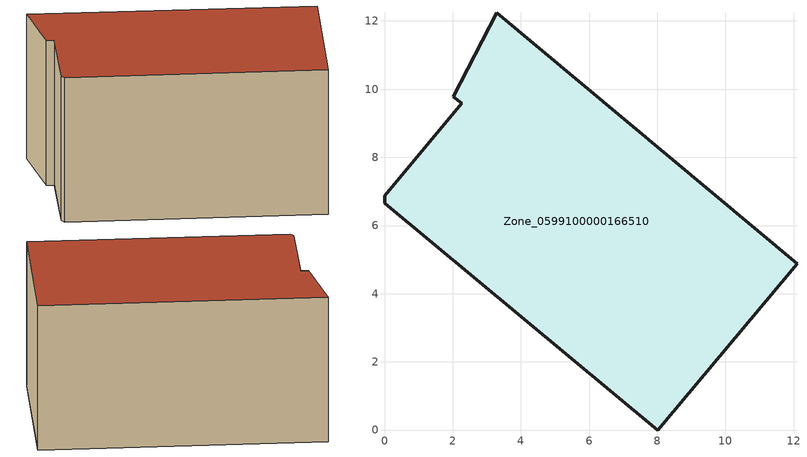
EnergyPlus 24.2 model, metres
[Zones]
Zone_0599100000166510
 floor ground (C_G): 3.29,12.23 12.1,4.88 8.02,0 0,6.66 0.01,6.87 2.26,9.58 2.01,9.78 z0
 wall outside (C_F): 8.02,0 12.1,4.88 3.29,12.23 2.01,9.78 2.26,9.58 0.01,6.87 0,6.66 8.02,0 z0:6.2
 roof outside (C_R): 12.1,4.88 3.29,12.23 2.01,9.78 2.26,9.58 0.01,6.87 0,6.66 8.02,0 z6.2
[BUILDING]
Pand.0599100000166510: North Axis=0; Terrain=City; Loads Convergence Tolerance Value=0.04; Temperature Convergence Tolerance Value=0.4; Solar Distribution=FullExterior; Maximum Number of Warmup Days=25; Minimum Number of Warmup Days=1
[Site:Location]
Rotterdam.The.Hague.AP_ZH_NLD Design_Conditions: Latitude=51.96; Longitude=4.45; Time Zone=1; Elevation=-4.5
[SITE:GROUNDTEMPERATURE:BUILDINGSURFACE]
18, 18, 18, 18, 18, 18, 18, 18, 18, 18, 18, 18
[MATERIAL] Thermal Absorptance=0.9; Solar Absorptance=0.7; Visible Absorptance=0.7
Name | Roughness | Thickness | Conductivity | Density | Specific Heat
G.TI.1946-1964 | MediumSmooth | 0.15 | 1 | 540 | 1210
F.TI.1946-1964 | Rough | 0.3 | 0.857143 | 1920 | 840
R.TI.1946-1964 | MediumRough | 0.2 | 0.277778 | 1500 | 1000
[CONSTRUCTION]
C_G: G.TI.1946-1964
C_F: F.TI.1946-1964
C_R: R.TI.1946-1964
[ZONE]
Zone_0599100000166510: Type=1; Multiplier=1; Ceiling Height=Autocalculate; Volume=Autocalculate; Floor Area=autocalculate; Part of Total Floor Area=Yes
[ZONEINFILTRATION:DESIGNFLOWRATE]
Infil_Zone_0599100000166510: Zone or ZoneList or Space or SpaceList=Zone_0599100000166510; Schedule=AlwaysOn; Design Flow Rate Calculation Method=Flow/Area; Flow Rate per Floor Area=0.003; Constant Term Coefficient=1; Temperature Term Coefficient=0; Velocity Term Coefficient=0; Velocity Squared Term Coefficient=0
[HVACTEMPLATE:ZONE:IDEALLOADSAIRSYSTEM]
Zone_0599100000166510: Maximum Heating Supply Air Temperature=50; Minimum Cooling Supply Air Temperature=13; Maximum Heating Supply Air Humidity Ratio=0.0156; Minimum Cooling Supply Air Humidity Ratio=0.0077; Heating Limit=NoLimit; Cooling Limit=NoLimit; Dehumidification Control Type=ConstantSensibleHeatRatio; Cooling Sensible Heat Ratio=0.7; Dehumidification Setpoint=60; Humidification Control Type=None; Humidification Setpoint=30; Outdoor Air Method=None; Outdoor Air Flow Rate per Person=0.00944; Outdoor Air Flow Rate per Zone Floor Area=0; Outdoor Air Flow Rate per Zone=0; Demand Controlled Ventilation Type=None; Outdoor Air Economizer Type=NoEconomizer; Heat Recovery Type=None; Sensible Heat Recovery Effectiveness=0.7; Latent Heat Recovery Effectiveness=0.65
[ZONECONTROL:THERMOSTAT]
ThermostatControl_Zone_0599100000166510: Zone or ZoneList=Zone_0599100000166510; Control Type Schedule=DualSetpointControlType; Control 1=Thermostat_Zone_0599100000166510; Temperature Difference Between Cutout And Setpoint=0
[THERMOSTATSETPOINT:DUALSETPOINT]
Thermostat_Zone_0599100000166510: Heating Setpoint Temperature Schedule=HeatingSetpoint_Zone_0599100000166510; Cooling Setpoint Temperature Schedule=CoolingSetpoint_Zone_0599100000166510
[SCHEDULE:COMPACT]
HeatingSetpoint_Zone_0599100000166510: Through: 12/31, For: AllDays, Until: 24:00, 21
CoolingSetpoint_Zone_0599100000166510: Through: 12/31, For: AllDays, Until: 24:00, 24
DualSetpointControlType: Through: 12/31, For: AllDays, Until: 24:00, 4
AlwaysOn: Through: 12/31, For: AllDays, Until: 24:00, 1
